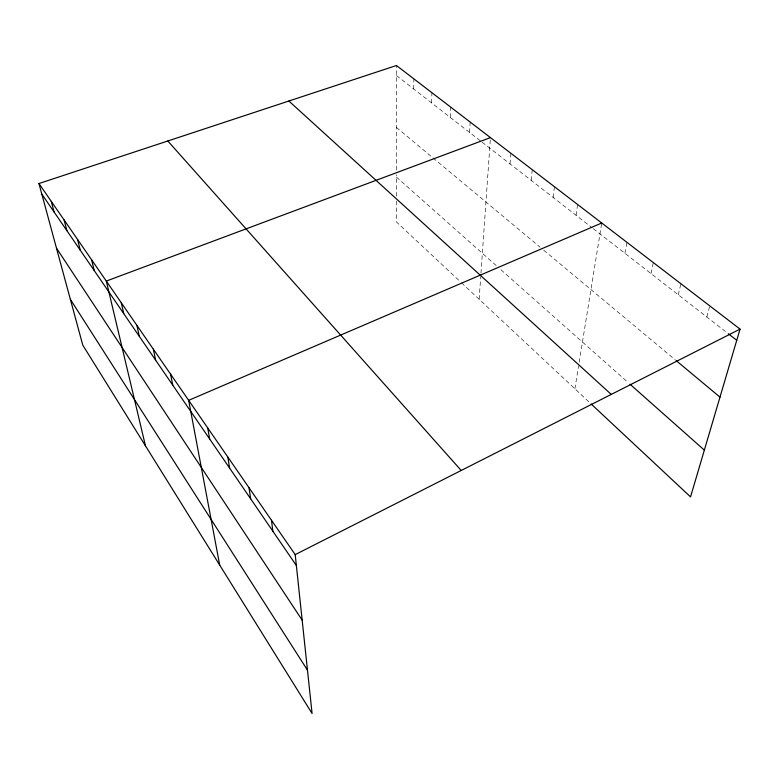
<?xml version="1.0" encoding="UTF-8"?>
<svg xmlns="http://www.w3.org/2000/svg" width="779" height="779" viewBox="0 0 779 779"><rect width="100%" height="100%" fill="white"/><g stroke="black" fill="none" stroke-linecap="round" stroke-linejoin="round"><path stroke-width="0.58" stroke-dasharray="3.9 2.92" d="M396.345 200.992L396.336 221.869L460.564 281.91M396.355 196.23L396.365 174.71M396.375 170.065L396.453 65.504M413.717 88.991L413.853 78.854M431.644 102.935L431.907 92.711M450.262 117.415L450.671 107.103M469.601 132.459L470.165 122.06M479.143 299.272L480.721 276.711M480.964 273.195L490.449 137.62M510.021 163.911L510.927 153.336M531.151 180.348L532.252 169.686M553.148 197.457L554.444 186.717M576.061 215.286L577.59 204.478M574.883 388.779L578.593 365.887M579.167 362.313L601.739 222.998M624.924 253.302L626.949 242.347M651.001 273.585L653.299 262.562M678.275 294.803L680.875 283.722M706.826 317.014L709.766 305.874M396.453 75.553L481.091 141.408M482.055 142.148L592.322 227.935M593.277 228.675L727.401 333.022M396.404 127.415L432.063 157.124M432.949 157.874L540.081 247.177M543.732 250.215L675.179 359.781M396.365 177.028L496.496 265.814M500.916 269.738L628.225 382.616M461.421 282.709L590.258 403.152"/><path stroke-width="1.17" d="M38.95 183.532L295.202 554.619L312.077 713.496L82.788 345.165L38.95 183.532L396.453 65.504L740.05 329.118L690.545 496.895L591.115 403.95M295.202 554.619L740.05 329.118M601.739 222.998L188.664 400.338L219.707 565.106M490.449 137.62L106.304 281.073L145.459 445.831M728.336 333.753L736.749 340.296M676.104 360.56L719.981 397.124M630.026 384.222L704.343 450.126M288.882 101.017L611.252 394.408M167.816 140.989L461.197 470.467M41.803 194.068L296.361 565.505M56.468 248.131L302.164 620.152M70.363 299.331L307.471 670.144M51.268 201.372L54.082 211.985M64.121 219.99L66.897 230.681M77.559 239.435L80.276 250.195M91.601 259.777L94.259 270.605M121.251 302.71L123.754 313.645M136.9 325.379L139.324 336.353M153.317 349.148L155.634 360.161M170.552 374.105L172.763 385.147M207.73 427.953L209.678 439.015M227.828 457.059L229.61 468.101M249.046 487.771L250.643 498.794M271.462 520.245L272.854 531.21"/></g></svg>
